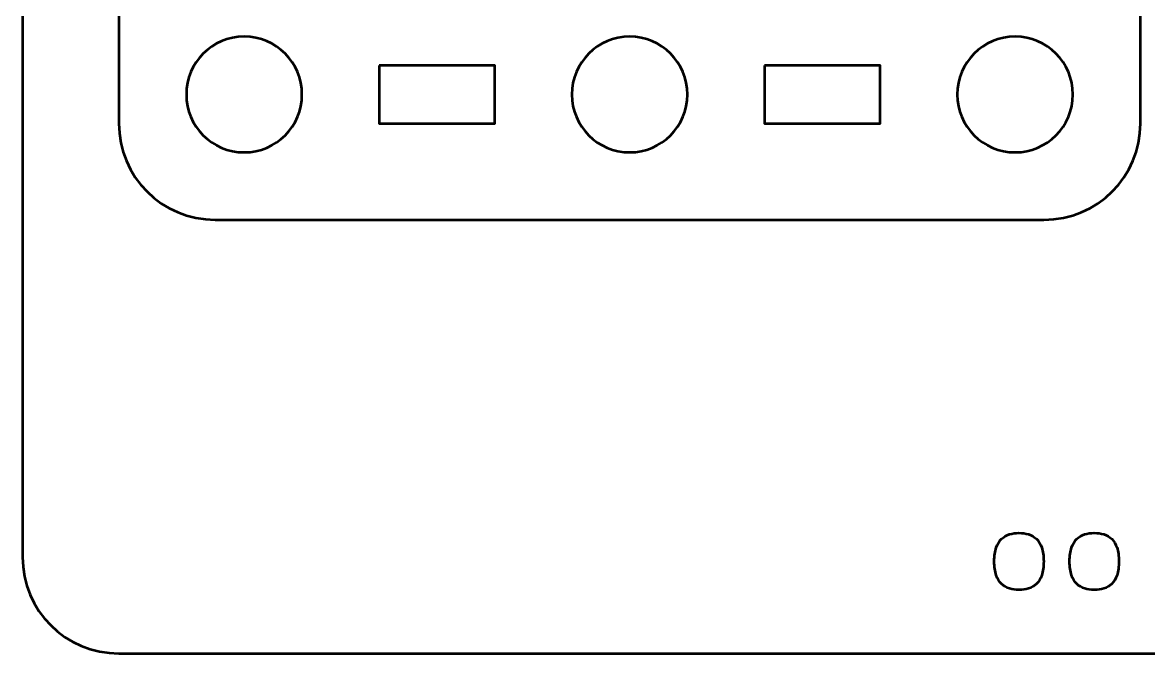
# Model space of a CAD drawing. Header units: centimetres. Extents: x -17.9 to -3.1, y -25.3 to -4.3.
# Drawn here: x -17.9 to -12.06, y -25.35 to -22.08 of the extents above; entities that cross this region are included whole.
import ezdxf

# ---------------------------------------------------------------- set-up
doc = ezdxf.new("R2010")
doc.units = ezdxf.units.CM
doc.header["$MEASUREMENT"] = 0
doc.layers.add('Layer 1', color=7, linetype='Continuous')

msp = doc.modelspace()

# ---------------------------------------------------------------- linework, layer by layer
at = {"layer": 'Layer 1', "color": 22, "lineweight": 53}
msp.add_open_spline([(-17.90003, -24.8499), (-17.90003, -24.8499), (-17.90003, -4.84994), (-17.90003, -4.84994), (-17.90003, -4.84994), (-17.90003, -4.57297), (-17.67694, -4.34998), (-17.39994, -4.34998), (-17.39994, -4.34998), (-17.39994, -4.34998), (-3.60007, -4.34998), (-3.60007, -4.34998), (-3.60007, -4.34998), (-3.32293, -4.34998), (-3.09997, -4.57297), (-3.09997, -4.84994), (-3.09997, -4.84994), (-3.09997, -4.84994), (-3.09997, -24.8499), (-3.09997, -24.8499), (-3.09997, -24.8499), (-3.09997, -25.1269), (-3.32293, -25.34999), (-3.60007, -25.34999), (-3.60007, -25.34999), (-3.60007, -25.34999), (-17.39994, -25.34999), (-17.39994, -25.34999), (-17.39994, -25.34999), (-17.67694, -25.34999), (-17.90003, -25.1269), (-17.90003, -24.8499)], degree=3, knots=[0, 0, 0, 0, 0.125, 0.125, 0.125, 0.125, 0.25, 0.25, 0.25, 0.25, 0.375, 0.375, 0.375, 0.375, 0.5, 0.5, 0.5, 0.5, 0.625, 0.625, 0.625, 0.625, 0.75, 0.75, 0.75, 0.75, 0.875, 0.875, 0.875, 0.875, 1, 1, 1, 1], dxfattribs=at)
at = {"layer": 'Layer 1', "color": 2, "lineweight": 53}
msp.add_open_spline([(-16.89993, -17.79997), (-16.89993, -17.79997), (-12.60006, -17.79997), (-12.60006, -17.79997), (-12.60006, -17.79997), (-12.32292, -17.79997), (-12.09996, -18.02306), (-12.09996, -18.30006), (-12.09996, -18.30006), (-12.09996, -18.30006), (-12.09996, -22.59993), (-12.09996, -22.59993), (-12.09996, -22.59993), (-12.09996, -22.87707), (-12.32292, -23.10003), (-12.60006, -23.10003), (-12.60006, -23.10003), (-12.60006, -23.10003), (-16.89993, -23.10003), (-16.89993, -23.10003), (-16.89993, -23.10003), (-17.17693, -23.10003), (-17.40002, -22.87707), (-17.40002, -22.59993), (-17.40002, -22.59993), (-17.40002, -22.59993), (-17.40002, -18.30006), (-17.40002, -18.30006), (-17.40002, -18.30006), (-17.40002, -18.02306), (-17.17693, -17.79997), (-16.89993, -17.79997)], degree=3, knots=[0, 0, 0, 0, 0.125, 0.125, 0.125, 0.125, 0.25, 0.25, 0.25, 0.25, 0.375, 0.375, 0.375, 0.375, 0.5, 0.5, 0.5, 0.5, 0.625, 0.625, 0.625, 0.625, 0.75, 0.75, 0.75, 0.75, 0.875, 0.875, 0.875, 0.875, 1, 1, 1, 1], dxfattribs=at)
at = {"layer": 'Layer 1', "lineweight": 53}
for points in [[(-16.44999, -22.45), (-16.44999, -22.61567), (-16.58422, -22.75), (-16.75, -22.75), (-16.75, -22.75), (-16.91566, -22.75), (-17.05, -22.61567), (-17.05, -22.45), (-17.05, -22.45), (-17.05, -22.28437), (-16.91566, -22.15), (-16.75, -22.15), (-16.75, -22.15), (-16.58422, -22.15), (-16.44999, -22.28437), (-16.44999, -22.45)], [(-14.44992, -22.45), (-14.44992, -22.61567), (-14.58429, -22.75), (-14.74992, -22.75), (-14.74992, -22.75), (-14.91569, -22.75), (-15.04992, -22.61567), (-15.04992, -22.45), (-15.04992, -22.45), (-15.04992, -22.28437), (-14.91569, -22.15), (-14.74992, -22.15), (-14.74992, -22.15), (-14.58429, -22.15), (-14.44992, -22.28437), (-14.44992, -22.45)], [(-12.44999, -22.45), (-12.44999, -22.61567), (-12.58432, -22.75), (-12.74999, -22.75), (-12.74999, -22.75), (-12.91562, -22.75), (-13.04999, -22.61567), (-13.04999, -22.45), (-13.04999, -22.45), (-13.04999, -22.28437), (-12.91562, -22.15), (-12.74999, -22.15), (-12.74999, -22.15), (-12.58432, -22.15), (-12.44999, -22.28437), (-12.44999, -22.45)], [(-16.04998, -22.29993), (-16.04998, -22.29993), (-15.44997, -22.29993), (-15.44997, -22.29993), (-15.44997, -22.29993), (-15.44997, -22.29993), (-15.44997, -22.59993), (-15.44997, -22.59993), (-15.44997, -22.59993), (-15.44997, -22.59993), (-16.04998, -22.59993), (-16.04998, -22.59993), (-16.04998, -22.59993), (-16.04998, -22.59993), (-16.04998, -22.29993), (-16.04998, -22.29993)], [(-14.05001, -22.29993), (-14.05001, -22.29993), (-13.45001, -22.29993), (-13.45001, -22.29993), (-13.45001, -22.29993), (-13.45001, -22.29993), (-13.45001, -22.59993), (-13.45001, -22.59993), (-13.45001, -22.59993), (-13.45001, -22.59993), (-14.05001, -22.59993), (-14.05001, -22.59993), (-14.05001, -22.59993), (-14.05001, -22.59993), (-14.05001, -22.29993), (-14.05001, -22.29993)]]:
    msp.add_open_spline(points, degree=3, knots=[0, 0, 0, 0, 0.25, 0.25, 0.25, 0.25, 0.5, 0.5, 0.5, 0.5, 0.75, 0.75, 0.75, 0.75, 1, 1, 1, 1], dxfattribs=at)
at = {"layer": 'Layer 1', "color": 30, "lineweight": 53}
for points in [[(-12.7298, -25.01987), (-12.71202, -25.01996), (-12.69547, -25.01771), (-12.68004, -25.01291), (-12.68004, -25.01291), (-12.66461, -25.00811), (-12.65097, -25.00011), (-12.6393, -24.98892), (-12.6393, -24.98892), (-12.62754, -24.97773), (-12.61842, -24.96258), (-12.61174, -24.94339), (-12.61174, -24.94339), (-12.60516, -24.92429), (-12.60177, -24.90049), (-12.60167, -24.87199), (-12.60167, -24.87199), (-12.60177, -24.84358), (-12.60516, -24.81987), (-12.61174, -24.80087), (-12.61174, -24.80087), (-12.61842, -24.78186), (-12.62754, -24.76672), (-12.6393, -24.75552), (-12.6393, -24.75552), (-12.65097, -24.74442), (-12.66461, -24.73643), (-12.68004, -24.73163), (-12.68004, -24.73163), (-12.69547, -24.72683), (-12.71202, -24.72457), (-12.7298, -24.72467), (-12.7298, -24.72467), (-12.74739, -24.72457), (-12.76395, -24.72683), (-12.77938, -24.73163), (-12.77938, -24.73163), (-12.79481, -24.73643), (-12.80835, -24.74442), (-12.82011, -24.75552), (-12.82011, -24.75552), (-12.83187, -24.76672), (-12.84109, -24.78186), (-12.84777, -24.80087), (-12.84777, -24.80087), (-12.85445, -24.81987), (-12.85784, -24.84358), (-12.85793, -24.87199), (-12.85793, -24.87199), (-12.85784, -24.90049), (-12.85445, -24.92429), (-12.84777, -24.94339), (-12.84777, -24.94339), (-12.84109, -24.96258), (-12.83187, -24.97773), (-12.82011, -24.98892), (-12.82011, -24.98892), (-12.80835, -25.00011), (-12.79481, -25.00811), (-12.77938, -25.01291), (-12.77938, -25.01291), (-12.76395, -25.01771), (-12.74739, -25.01996), (-12.7298, -25.01987)], [(-12.7298, -25.01987), (-12.71202, -25.01996), (-12.69547, -25.01771), (-12.68004, -25.01291), (-12.68004, -25.01291), (-12.66461, -25.00811), (-12.65097, -25.00011), (-12.6393, -24.98892), (-12.6393, -24.98892), (-12.62754, -24.97773), (-12.61842, -24.96258), (-12.61174, -24.94339), (-12.61174, -24.94339), (-12.60516, -24.92429), (-12.60177, -24.90049), (-12.60167, -24.87199), (-12.60167, -24.87199), (-12.60177, -24.84358), (-12.60516, -24.81987), (-12.61174, -24.80087), (-12.61174, -24.80087), (-12.61842, -24.78186), (-12.62754, -24.76672), (-12.6393, -24.75552), (-12.6393, -24.75552), (-12.65097, -24.74442), (-12.66461, -24.73643), (-12.68004, -24.73163), (-12.68004, -24.73163), (-12.69547, -24.72683), (-12.71202, -24.72457), (-12.7298, -24.72467), (-12.7298, -24.72467), (-12.74739, -24.72457), (-12.76395, -24.72683), (-12.77938, -24.73163), (-12.77938, -24.73163), (-12.79481, -24.73643), (-12.80835, -24.74442), (-12.82011, -24.75552), (-12.82011, -24.75552), (-12.83187, -24.76672), (-12.84109, -24.78186), (-12.84777, -24.80087), (-12.84777, -24.80087), (-12.85445, -24.81987), (-12.85784, -24.84358), (-12.85793, -24.87199), (-12.85793, -24.87199), (-12.85784, -24.90049), (-12.85445, -24.92429), (-12.84777, -24.94339), (-12.84777, -24.94339), (-12.84109, -24.96258), (-12.83187, -24.97773), (-12.82011, -24.98892), (-12.82011, -24.98892), (-12.80835, -25.00011), (-12.79481, -25.00811), (-12.77938, -25.01291), (-12.77938, -25.01291), (-12.76395, -25.01771), (-12.74739, -25.01996), (-12.7298, -25.01987)], [(-12.33921, -25.01987), (-12.32143, -25.01996), (-12.30488, -25.01771), (-12.28945, -25.01291), (-12.28945, -25.01291), (-12.27402, -25.00811), (-12.26038, -25.00011), (-12.24871, -24.98892), (-12.24871, -24.98892), (-12.23695, -24.97773), (-12.22783, -24.96258), (-12.22115, -24.94339), (-12.22115, -24.94339), (-12.21457, -24.92429), (-12.21118, -24.90049), (-12.21108, -24.87199), (-12.21108, -24.87199), (-12.21118, -24.84358), (-12.21457, -24.81987), (-12.22115, -24.80087), (-12.22115, -24.80087), (-12.22783, -24.78186), (-12.23695, -24.76672), (-12.24871, -24.75552), (-12.24871, -24.75552), (-12.26038, -24.74442), (-12.27402, -24.73643), (-12.28945, -24.73163), (-12.28945, -24.73163), (-12.30488, -24.72683), (-12.32143, -24.72457), (-12.33921, -24.72467), (-12.33921, -24.72467), (-12.3568, -24.72457), (-12.37336, -24.72683), (-12.38879, -24.73163), (-12.38879, -24.73163), (-12.40422, -24.73643), (-12.41776, -24.74442), (-12.42952, -24.75552), (-12.42952, -24.75552), (-12.44128, -24.76672), (-12.4505, -24.78186), (-12.45718, -24.80087), (-12.45718, -24.80087), (-12.46386, -24.81987), (-12.46725, -24.84358), (-12.46734, -24.87199), (-12.46734, -24.87199), (-12.46725, -24.90049), (-12.46386, -24.92429), (-12.45718, -24.94339), (-12.45718, -24.94339), (-12.4505, -24.96258), (-12.44128, -24.97773), (-12.42952, -24.98892), (-12.42952, -24.98892), (-12.41776, -25.00011), (-12.40422, -25.00811), (-12.38879, -25.01291), (-12.38879, -25.01291), (-12.37336, -25.01771), (-12.3568, -25.01996), (-12.33921, -25.01987)], [(-12.33921, -25.01987), (-12.32143, -25.01996), (-12.30488, -25.01771), (-12.28945, -25.01291), (-12.28945, -25.01291), (-12.27402, -25.00811), (-12.26038, -25.00011), (-12.24871, -24.98892), (-12.24871, -24.98892), (-12.23695, -24.97773), (-12.22783, -24.96258), (-12.22115, -24.94339), (-12.22115, -24.94339), (-12.21457, -24.92429), (-12.21118, -24.90049), (-12.21108, -24.87199), (-12.21108, -24.87199), (-12.21118, -24.84358), (-12.21457, -24.81987), (-12.22115, -24.80087), (-12.22115, -24.80087), (-12.22783, -24.78186), (-12.23695, -24.76672), (-12.24871, -24.75552), (-12.24871, -24.75552), (-12.26038, -24.74442), (-12.27402, -24.73643), (-12.28945, -24.73163), (-12.28945, -24.73163), (-12.30488, -24.72683), (-12.32143, -24.72457), (-12.33921, -24.72467), (-12.33921, -24.72467), (-12.3568, -24.72457), (-12.37336, -24.72683), (-12.38879, -24.73163), (-12.38879, -24.73163), (-12.40422, -24.73643), (-12.41776, -24.74442), (-12.42952, -24.75552), (-12.42952, -24.75552), (-12.44128, -24.76672), (-12.4505, -24.78186), (-12.45718, -24.80087), (-12.45718, -24.80087), (-12.46386, -24.81987), (-12.46725, -24.84358), (-12.46734, -24.87199), (-12.46734, -24.87199), (-12.46725, -24.90049), (-12.46386, -24.92429), (-12.45718, -24.94339), (-12.45718, -24.94339), (-12.4505, -24.96258), (-12.44128, -24.97773), (-12.42952, -24.98892), (-12.42952, -24.98892), (-12.41776, -25.00011), (-12.40422, -25.00811), (-12.38879, -25.01291), (-12.38879, -25.01291), (-12.37336, -25.01771), (-12.3568, -25.01996), (-12.33921, -25.01987)]]:
    msp.add_open_spline(points, degree=3, knots=[0, 0, 0, 0, 0.0625, 0.0625, 0.0625, 0.0625, 0.125, 0.125, 0.125, 0.125, 0.1875, 0.1875, 0.1875, 0.1875, 0.25, 0.25, 0.25, 0.25, 0.3125, 0.3125, 0.3125, 0.3125, 0.375, 0.375, 0.375, 0.375, 0.4375, 0.4375, 0.4375, 0.4375, 0.5, 0.5, 0.5, 0.5, 0.5625, 0.5625, 0.5625, 0.5625, 0.625, 0.625, 0.625, 0.625, 0.6875, 0.6875, 0.6875, 0.6875, 0.75, 0.75, 0.75, 0.75, 0.8125, 0.8125, 0.8125, 0.8125, 0.875, 0.875, 0.875, 0.875, 0.9375, 0.9375, 0.9375, 0.9375, 1, 1, 1, 1], dxfattribs=at)

doc.saveas('drawing.dxf')
